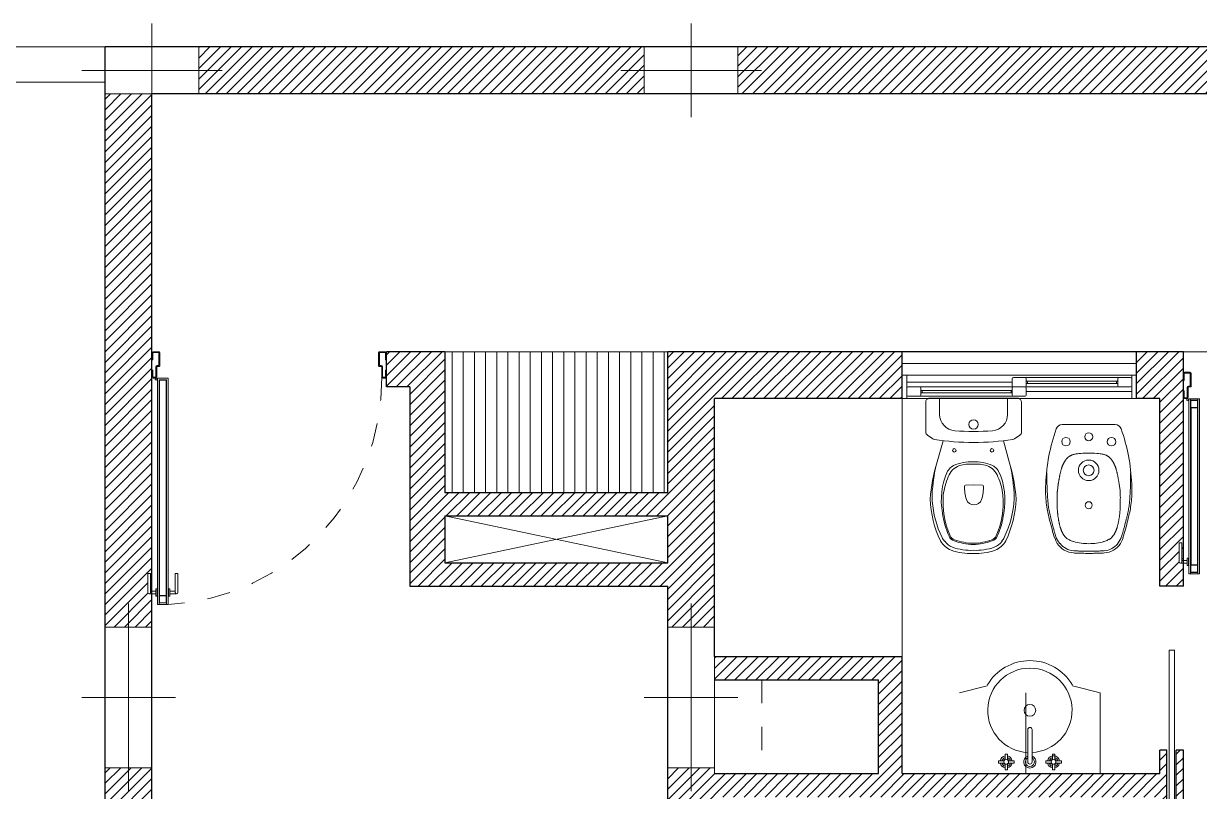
# Model space of a CAD drawing. Header units: millimetres. Extents: x 5985 to 6342, y 1020 to 1088.
# Drawn here: x 6193.84 to 6198.86, y 1074.36 to 1077.63 of the extents above; entities that cross this region are included whole.
import ezdxf

# ---------------------------------------------------------------- set-up
doc = ezdxf.new("R2010")
doc.units = ezdxf.units.MM
doc.linetypes.add('CENTER', pattern=[50.8, 31.75, -6.35, 6.35, -6.35])
doc.linetypes.add('JIS_02_0.7', pattern=[1.35, 0.75, -0.6])
for name, color, linetype, lineweight in [('02_CIVIL_EXIST', 18, 'Continuous', 30), ('07_CIVIL VISTAS MEDIA', 251, 'Continuous', 5), ('08_CIVIL VISTAS FINO', 143, 'Continuous', 9), ('09_CIVIL PROYECCIONES', 230, 'Continuous', 5), ('10_CIVIL EJES', 230, 'CENTER', 15), ('12_HATCH', 254, 'Continuous', 9), ('COLUMNAS_EJES', 252, 'Continuous', 9), ('MISC MUEBLES', 143, 'Continuous', 9), ('PILAR_HORMIGON', 2, 'Continuous', 20)]:
    doc.layers.add(name, color=color, linetype=linetype, lineweight=lineweight)
doc.layers.add('Paredes', color=250, linetype='Continuous')
pattern_1 = [(45, (-96.493777, -188.426323), (-0.0224506403, 0.0224506403), [])]
pattern_2 = [(45, (5258.260476, 1146.36072), (-0.0224506403, 0.0224506403), [])]

# ---------------------------------------------------------------- blocks, each defined once
blk = doc.blocks.new('PUERTA 1M')
at = {"layer": '09_CIVIL PROYECCIONES', "linetype": 'JIS_02_0.7', "ltscale": 0.1}
blk.add_arc((938.8607, -15.1119), 0.9623, 179.4154, 266.9577, dxfattribs=at)
at = {"layer": 'MISC MUEBLES'}
for p, q in [((937.8784, -14.9985), (937.8784, -15.0289)), ((937.8817, -14.9985), (937.8817, -15.0289)), ((937.8828, -14.994), (937.9071, -14.994)), ((937.8828, -14.9974), (937.9069, -14.9974)), ((937.9081, -15.0532), (937.9081, -14.9983)), ((937.9116, -15.054), (937.9116, -14.9978)), ((938.8451, -15.054), (938.8451, -14.9978)), ((938.8487, -15.0532), (938.8487, -14.9983)), ((938.8739, -14.994), (938.8496, -14.994)), ((938.8739, -14.9974), (938.8498, -14.9974)), ((938.875, -14.9985), (938.875, -15.0289)), ((938.8784, -14.9985), (938.8784, -15.0289)), ((937.8784, -15.0289), (937.8817, -15.0289)), ((938.8784, -15.0289), (938.875, -15.0289)), ((937.8784, -15.0729), (937.8784, -15.102)), ((937.8784, -15.0729), (937.8817, -15.0729)), ((937.8817, -15.0729), (937.8817, -15.102)), ((937.8951, -15.102), (937.8951, -15.0588)), ((937.8984, -15.102), (937.8984, -15.0588)), ((937.9007, -15.0532), (937.9081, -15.0532)), ((937.9007, -15.0566), (937.9094, -15.0566)), ((938.856, -15.0566), (938.8474, -15.0566)), ((938.856, -15.0532), (938.8487, -15.0532)), ((938.8583, -15.102), (938.8583, -15.0588)), ((938.8616, -15.102), (938.8616, -15.0588)), ((938.8784, -15.0729), (938.875, -15.0729)), ((938.875, -15.0729), (938.875, -15.102)), ((938.8784, -15.0729), (938.8784, -15.102)), ((937.8828, -15.1032), (937.894, -15.1032)), ((937.8828, -15.1065), (937.894, -15.1065)), ((938.8546, -15.1071), (938.8096, -15.1071)), ((938.8096, -15.1071), (938.8096, -16.0728)), ((938.8478, -15.1138), (938.8163, -15.1138)), ((938.8163, -15.1138), (938.8163, -16.0728)), ((938.8467, -15.1149), (938.8175, -15.1149)), ((938.8175, -15.1149), (938.8175, -15.1442)), ((938.8185, -16.0335), (938.8185, -15.1149)), ((938.8457, -15.1149), (938.8457, -16.0335)), ((938.8467, -15.1442), (938.8467, -15.1149)), ((938.8478, -15.1138), (938.8478, -16.0728)), ((938.8546, -15.1071), (938.8546, -16.0728)), ((938.8739, -15.1032), (938.8627, -15.1032)), ((938.8739, -15.1065), (938.8627, -15.1065)), ((938.7789, -15.9405), (938.7682, -15.9405)), ((938.7682, -15.9405), (938.7682, -16.021)), ((938.7789, -16.021), (938.7789, -15.9405)), ((938.8853, -16.021), (938.8853, -15.9405)), ((938.8853, -15.9405), (938.896, -15.9405)), ((938.896, -15.9405), (938.896, -16.021)), ((938.7735, -16.0264), (938.8025, -16.0264)), ((938.7789, -16.0157), (938.8025, -16.0157)), ((938.8078, -16.0049), (938.8025, -16.0049)), ((938.8025, -16.0049), (938.8025, -16.0371)), ((938.8025, -16.0371), (938.8078, -16.0371)), ((938.8078, -16.0371), (938.8078, -16.0049)), ((938.8175, -16.0649), (938.8175, -16.0356)), ((938.8175, -16.0356), (938.8467, -16.0356)), ((938.8457, -16.0335), (938.8185, -16.0335)), ((938.8467, -16.0356), (938.8467, -16.0649)), ((938.8563, -16.0371), (938.8563, -16.0049)), ((938.8563, -16.0049), (938.8617, -16.0049)), ((938.8617, -16.0371), (938.8563, -16.0371)), ((938.8617, -16.0049), (938.8617, -16.0371)), ((938.8853, -16.0157), (938.8617, -16.0157)), ((938.8906, -16.0264), (938.8617, -16.0264)), ((938.8546, -16.0728), (938.8096, -16.0728)), ((938.8478, -16.066), (938.8163, -16.066)), ((938.8467, -16.0649), (938.8175, -16.0649))]:
    blk.add_line(p, q, dxfattribs=at)
blk.add_circle((938.8607, -15.1119), 0.0036, dxfattribs=at)
for centre, radius, start, end in [((937.8828, -14.9985), 0.00448, 90, 180), ((937.8828, -14.9985), 0.00112, 90, 180), ((937.9069, -14.9985), 0.00112, 8.602, 90), ((937.9071, -14.9985), 0.00448, 8.602, 90), ((938.8496, -14.9985), 0.00448, 90, 171.398), ((938.8498, -14.9985), 0.00112, 90, 171.398), ((938.8739, -14.9985), 0.00448, 0, 90), ((938.8739, -14.9985), 0.00112, 0, 90), ((937.9007, -15.0588), 0.0056, 90, 180), ((937.9007, -15.0588), 0.00224, 90, 180), ((937.9094, -15.0544), 0.00224, 270, 8.602), ((938.8474, -15.0544), 0.00224, 171.398, 270), ((938.856, -15.0588), 0.0056, 0, 90), ((938.856, -15.0588), 0.00224, 0, 90), ((937.8828, -15.102), 0.00448, 180, 270), ((937.8828, -15.102), 0.00112, 180, 270), ((937.894, -15.102), 0.00448, 270, 0), ((937.894, -15.102), 0.00112, 270, 0), ((938.8627, -15.102), 0.00448, 180, 270), ((938.8627, -15.102), 0.00112, 180, 270), ((938.8739, -15.102), 0.00112, 270, 0), ((938.8739, -15.102), 0.00448, 270, 0), ((938.7735, -16.021), 0.00537, 180, 0), ((938.8906, -16.021), 0.00537, 180, 0)]:
    blk.add_arc(centre, radius, start, end, dxfattribs=at)
blk = doc.blocks.new('Ejes de la columna')
at = {"layer": 'COLUMNAS_EJES'}
for p, q in [((0, -0.5), (0, 0.5)), ((-0.5, 0), (0.5, 0))]:
    blk.add_line(p, q, dxfattribs=at)
blk = doc.blocks.new('1.4')
at = {"layer": '07_CIVIL VISTAS MEDIA', "linetype": 'Continuous'}
for p, q in [((931.5096, -69.8063), (930.5096, -69.8063)), ((930.5896, -69.8813), (930.9796, -69.8813)), ((930.5946, -69.8913), (930.5946, -69.8813)), ((930.9746, -69.8913), (930.9746, -69.8813)), ((930.5896, -69.8913), (930.9796, -69.8913)), ((930.9796, -69.8913), (930.5896, -69.8913)), ((931.0396, -69.9213), (931.4296, -69.9213)), ((931.0396, -69.9313), (931.4296, -69.9313)), ((931.4296, -69.9313), (931.0396, -69.9313)), ((931.0446, -69.9313), (931.0446, -69.9213)), ((931.4246, -69.9313), (931.4246, -69.9213))]:
    blk.add_line(p, q, dxfattribs=at)
at = {"layer": '09_CIVIL PROYECCIONES', "linetype": 'Continuous'}
for p, q in [((930.5296, -69.8563), (930.5096, -69.8563)), ((930.5096, -69.8563), (930.5096, -69.9563)), ((930.5096, -69.9063), (930.5096, -69.8563)), ((931.4896, -69.8563), (930.5296, -69.8563)), ((930.5296, -69.9563), (930.5296, -69.8563)), ((930.5846, -69.8663), (930.5346, -69.8663)), ((930.9846, -69.8663), (930.5846, -69.8663)), ((930.5896, -69.8713), (930.5896, -69.9013)), ((930.5896, -69.8913), (930.5896, -69.8813)), ((930.9796, -69.8713), (930.9796, -69.9013)), ((930.9796, -69.8913), (930.9796, -69.8813)), ((931.0346, -69.8663), (930.9846, -69.8663)), ((931.0396, -69.8713), (931.0396, -69.9013)), ((931.4896, -69.8563), (931.5096, -69.8563)), ((931.4896, -69.8563), (931.4896, -69.9563)), ((931.5096, -69.8563), (931.5096, -69.9563)), ((931.5096, -69.8563), (931.5096, -69.9563)), ((930.5096, -69.9063), (930.5096, -69.9563)), ((930.9796, -69.9263), (930.5296, -69.9263)), ((930.5346, -69.9063), (930.5846, -69.9063)), ((930.5846, -69.9063), (930.9846, -69.9063)), ((930.5896, -69.8863), (930.5896, -69.8913)), ((930.9796, -69.8913), (930.9796, -69.8863)), ((930.9796, -69.9113), (930.9796, -69.9413)), ((930.9846, -69.9063), (931.0346, -69.9063)), ((930.9846, -69.9063), (931.0346, -69.9063)), ((931.0346, -69.9063), (931.4346, -69.9063)), ((931.0396, -69.8863), (931.4896, -69.8863)), ((931.0396, -69.9113), (931.0396, -69.9413)), ((931.0396, -69.9313), (931.0396, -69.9213)), ((931.0396, -69.9263), (931.0396, -69.9313)), ((931.4296, -69.9113), (931.4296, -69.9413)), ((931.4296, -69.9313), (931.4296, -69.9213)), ((931.4296, -69.9313), (931.4296, -69.9263)), ((931.4346, -69.9063), (931.4846, -69.9063)), ((930.5096, -69.9563), (931.5096, -69.9563)), ((930.5096, -69.9563), (931.5096, -69.9563)), ((930.5296, -69.9563), (930.5096, -69.9563)), ((930.5296, -69.9563), (931.4896, -69.9563)), ((931.0346, -69.9463), (930.9846, -69.9463)), ((931.4346, -69.9463), (931.0346, -69.9463)), ((931.4846, -69.9463), (931.4346, -69.9463)), ((931.4896, -69.9563), (931.5096, -69.9563))]:
    blk.add_line(p, q, dxfattribs=at)
for centre, start, end in [((930.5346, -69.8713), 90, 180), ((930.5846, -69.8713), 0, 90), ((930.9846, -69.8713), 90, 180), ((931.0346, -69.8713), 0, 90), ((930.5346, -69.9013), 180, 270), ((930.5846, -69.9013), 270, 0), ((930.9846, -69.9013), 180, 270), ((930.9846, -69.9113), 90, 180), ((931.0346, -69.9013), 270, 0), ((931.0346, -69.9113), 0, 90), ((931.4346, -69.9113), 90, 180), ((931.4846, -69.9113), 0, 90), ((930.9846, -69.9413), 180, 270), ((931.0346, -69.9413), 270, 0), ((931.4346, -69.9413), 180, 270), ((931.4846, -69.9413), 270, 0)]:
    blk.add_arc(centre, 0.005, start, end, dxfattribs=at)

msp = doc.modelspace()

# ---------------------------------------------------------------- hatches: boundary and pattern name
at = {"layer": '07_CIVIL VISTAS MEDIA'}
h = msp.add_hatch(dxfattribs=at)
h.set_pattern_fill('ANSI31', color=18, scale=0.01)
h.set_pattern_definition(pattern_1)
h.paths.add_polyline_path([(6218.3917, 1077.3347), (6218.1917, 1077.3347), (6218.1917, 1075.288), (6218.2093, 1075.288), (6218.2093, 1075.2021), (6218.1917, 1075.2021), (6218.1917, 1075.0599), (6218.3917, 1075.0599)])
h.paths.add_polyline_path([(6217.9917, 1077.5347), (6216.0917, 1077.5349), (6216.0917, 1077.3349), (6217.9917, 1077.3347)])
h.paths.add_polyline_path([(6215.6917, 1077.5347), (6209.6917, 1077.5348), (6209.6917, 1077.3348), (6215.6917, 1077.3347)])
h.paths.add_polyline_path([(6209.2917, 1077.5348), (6203.2917, 1077.5348), (6203.2917, 1077.3348), (6209.2917, 1077.3348)])
h.paths.add_polyline_path([(6202.8917, 1077.5348), (6196.8917, 1077.5349), (6196.8917, 1077.3349), (6202.8917, 1077.3348)])
h.paths.add_polyline_path([(6196.4917, 1077.5348), (6194.5917, 1077.5348), (6194.5917, 1077.3348), (6196.4917, 1077.3348)])
h.paths.add_polyline_path([(6194.3917, 1077.3348), (6194.1917, 1077.3348), (6194.1917, 1075.0599), (6194.3917, 1075.0599), (6194.3917, 1075.2023), (6194.374, 1075.2023), (6194.374, 1075.2882), (6194.3917, 1075.2882)])
h.paths.add_polyline_path([(6194.3917, 1074.4599), (6194.1917, 1074.4599), (6194.1917, 1072.185), (6194.3917, 1072.185)])
h = msp.add_hatch(dxfattribs=at)
h.set_pattern_fill('ANSI31', color=18, scale=0.01)
h.set_pattern_definition(pattern_1)
h.paths.add_polyline_path([(6196.5917, 1076.2347), (6196.5917, 1075.6347), (6195.6417, 1075.6347), (6195.6417, 1076.2347), (6195.3917, 1076.2347), (6195.3917, 1076.0847), (6195.4917, 1076.0847), (6195.4917, 1075.2347), (6196.5917, 1075.2347), (6196.5917, 1075.0599), (6196.7917, 1075.0599), (6196.7917, 1076.0347), (6197.5917, 1076.0347), (6197.5917, 1076.2347)])
h.paths.add_polyline_path([(6196.5917, 1075.3347), (6195.6417, 1075.3347), (6195.6417, 1075.5347), (6196.5917, 1075.5347)], flags=16)
h = msp.add_hatch(dxfattribs=at)
h.set_pattern_fill('ANSI31', color=18, scale=0.01)
h.set_pattern_definition(pattern_2)
h.paths.add_polyline_path([(6207.0921, 1076.2347), (6205.9917, 1076.2347), (6205.9917, 1075.2347), (6206.0917, 1075.2347), (6206.0917, 1076.0347), (6207.0921, 1076.0347)])
h.paths.add_polyline_path([(6209.5917, 1074.4599), (6209.3917, 1074.4599), (6209.3917, 1072.185), (6209.5917, 1072.185)])
h.paths.add_polyline_path([(6213.4102, 1070.7347), (6212.9917, 1070.7347), (6212.9917, 1072.9774), (6212.9808, 1072.9774, -0.414214), (6212.976, 1072.9822), (6212.976, 1073.0538), (6212.9855, 1073.0538), (6212.9855, 1072.987), (6212.9917, 1072.987), (6212.9917, 1073.8347), (6212.8917, 1073.8347), (6212.8917, 1070.7347), (6211.8432, 1070.7347), (6211.8432, 1070.4347), (6213.4102, 1070.4347)])
h.paths.add_polyline_path([(6212.0032, 1070.5947), (6212.0032, 1070.6347), (6213.2502, 1070.6347), (6213.2502, 1070.5947)], flags=16)
h.paths.add_polyline_path([(6210.2432, 1070.7347), (6209.5917, 1070.7347), (6209.5917, 1071.085), (6209.3917, 1071.085), (6209.3917, 1070.7347), (6208.6762, 1070.7347), (6208.6762, 1070.4347), (6210.2432, 1070.4347)])
h.paths.add_polyline_path([(6210.0832, 1070.6347), (6210.0832, 1070.5947), (6208.8162, 1070.5947), (6208.8162, 1070.6347)], flags=16)
h.paths.add_polyline_path([(6205.1917, 1076.2347), (6204.9917, 1076.2347), (6204.9917, 1076.0347), (6205.0917, 1076.0347), (6205.0917, 1075.2347), (6205.1917, 1075.2347)])
h.paths.add_polyline_path([(6205.174, 1075.4187), (6205.1848, 1075.4187), (6205.1848, 1075.3381, -1), (6205.174, 1075.3381)], flags=16)
h.paths.add_polyline_path([(6203.9917, 1076.2347), (6201.6921, 1076.2347), (6201.6921, 1076.0347), (6202.9917, 1076.0347), (6202.9917, 1075.0599), (6203.1917, 1075.0599), (6203.1917, 1076.0347), (6203.9917, 1076.0347)])
h.paths.add_polyline_path([(6200.6921, 1076.2347), (6199.5917, 1076.2347), (6199.5917, 1075.2347), (6199.6917, 1075.2347), (6199.6917, 1076.0347), (6200.6921, 1076.0347)])
h.paths.add_polyline_path([(6198.7917, 1076.2347), (6198.5917, 1076.2347), (6198.5917, 1076.0347), (6198.6917, 1076.0347), (6198.6917, 1075.2347), (6198.7917, 1075.2347), (6198.7917, 1075.3328), (6198.7794, 1075.3328, -0.414214), (6198.774, 1075.3381), (6198.774, 1075.4187), (6198.7848, 1075.4187), (6198.7848, 1075.3435), (6198.7917, 1075.3435)])
h.paths.add_polyline_path([(6200.7422, 1070.7347), (6199.6917, 1070.7347), (6199.6917, 1073.8347), (6199.5917, 1073.8347), (6199.5917, 1072.987), (6199.5978, 1072.987), (6199.5978, 1073.0538), (6199.6074, 1073.0538), (6199.6074, 1072.9822, -0.414214), (6199.6026, 1072.9774), (6199.5917, 1072.9774), (6199.5917, 1070.7347), (6199.1752, 1070.7347), (6199.1752, 1070.4347), (6200.7422, 1070.4347)])
h.paths.add_polyline_path([(6200.5822, 1070.6347), (6200.5822, 1070.5947), (6199.3352, 1070.5947), (6199.3352, 1070.6347)], flags=16)
h = msp.add_hatch(dxfattribs=at)
h.set_pattern_fill('ANSI31', color=18, scale=0.01)
h.set_pattern_definition(pattern_2)
h.paths.add_polyline_path([(6196.5917, 1071.2847), (6195.4917, 1071.2847), (6195.4917, 1071.2347), (6195.4917, 1071.1847), (6195.4917, 1071.0847), (6196.4917, 1071.0847), (6196.4917, 1070.4347), (6196.7917, 1070.4347), (6197.5752, 1070.4347), (6197.5752, 1070.7347), (6196.7917, 1070.7347), (6196.7917, 1071.0861), (6196.6917, 1071.0861), (6196.6917, 1070.6347), (6197.4152, 1070.6347), (6197.4152, 1070.5947), (6196.6517, 1070.5947), (6196.6517, 1071.0861), (6196.5917, 1071.0861)])
h.paths.add_polyline_path([(6203.9092, 1070.7347), (6203.1917, 1070.7347), (6203.1917, 1071.085), (6202.9917, 1071.085), (6202.9917, 1070.7347), (6202.3422, 1070.7347), (6202.3422, 1070.4347), (6203.9092, 1070.4347)])
h.paths.add_polyline_path([(6202.5022, 1070.5947), (6202.5022, 1070.6347), (6203.7492, 1070.6347), (6203.7492, 1070.5947)], flags=16)
h.paths.add_polyline_path([(6203.1917, 1074.4599), (6202.9917, 1074.4599), (6202.9917, 1072.185), (6203.1917, 1072.185)])
h.paths.add_polyline_path([(6196.9937, 1074.4347), (6196.9937, 1074.8347), (6197.4917, 1074.8347), (6197.4917, 1074.4347), (6196.9952, 1074.4347)], flags=17)
h.paths.add_polyline_path([(6196.7917, 1074.4347), (6196.7917, 1074.4599), (6196.5917, 1074.4599), (6196.5917, 1072.185), (6196.7917, 1072.185), (6196.7917, 1074.3347), (6198.6917, 1074.3347), (6198.6917, 1073.7347), (6198.7917, 1073.7347), (6198.7917, 1073.7646), (6198.7917, 1074.5347), (6198.7617, 1074.5347), (6198.7617, 1073.9347), (6198.7217, 1073.9347), (6198.7217, 1074.5347), (6198.6917, 1074.5347), (6198.6917, 1074.4347), (6197.5917, 1074.4347), (6197.5917, 1074.9347), (6196.7917, 1074.9347), (6196.7917, 1074.8347), (6196.9937, 1074.8347), (6196.9937, 1074.4347)])
at = {"layer": '12_HATCH'}
h = msp.add_hatch(dxfattribs=at)
h.set_pattern_fill('ANSI31', color=256, scale=0.015, angle=45)
h.set_pattern_definition([(90, (5257.983335, 1091.00462), (-0.047625, 0), [])])
h.paths.add_polyline_path([(6196.5917, 1076.2347), (6196.5917, 1075.6333), (6195.6417, 1075.6333), (6195.6417, 1076.2347)])

# ---------------------------------------------------------------- linework, layer by layer
at = {"layer": '07_CIVIL VISTAS MEDIA'}
for p, q in [((6191.1917, 1077.5348), (6194.1917, 1077.5348)), ((6191.3947, 1077.3847), (6194.1917, 1077.3847)), ((6198.5917, 1076.2347), (6197.5917, 1076.2347))]:
    msp.add_line(p, q, dxfattribs=at)
at = {"layer": '08_CIVIL VISTAS FINO'}
for p, q in [((6199.5917, 1076.2347), (6198.7917, 1076.2347)), ((6196.5917, 1075.3347), (6195.6417, 1075.5347)), ((6195.6417, 1075.3347), (6196.5917, 1075.5347))]:
    msp.add_line(p, q, dxfattribs=at)
at = {"layer": '09_CIVIL PROYECCIONES', "linetype": 'JIS_02_0.7', "ltscale": 0.1}
for p, q in [((6196.7917, 1074.4347), (6196.7917, 1074.8347)), ((6196.7937, 1074.8347), (6196.9937, 1074.8347)), ((6196.9937, 1074.8347), (6196.9937, 1074.4347)), ((6196.7952, 1074.4347), (6196.9952, 1074.4347))]:
    msp.add_line(p, q, dxfattribs=at)
at = {"layer": '10_CIVIL EJES', "ltscale": 0.015}
msp.add_line((6206.9062, 1077.5347), (6189.8068, 1077.5347), dxfattribs=at)
at = {"layer": 'MISC MUEBLES'}
for p, q in [((6196.5917, 1076.2347), (6195.6417, 1076.2347)), ((6198.7917, 1076.1427), (6198.7917, 1076.1123)), ((6198.795, 1076.1427), (6198.795, 1076.1123)), ((6198.7962, 1076.1472), (6198.8205, 1076.1472)), ((6198.7962, 1076.1439), (6198.8203, 1076.1439)), ((6198.8214, 1076.088), (6198.8214, 1076.1429)), ((6198.8249, 1076.0872), (6198.8249, 1076.1434)), ((6198.7917, 1076.1123), (6198.795, 1076.1123)), ((6198.7917, 1076.0683), (6198.7917, 1076.0392)), ((6198.7917, 1076.0683), (6198.795, 1076.0683)), ((6198.795, 1076.0683), (6198.795, 1076.0392)), ((6198.8084, 1076.0392), (6198.8084, 1076.0824)), ((6198.8118, 1076.0392), (6198.8118, 1076.0824)), ((6198.814, 1076.088), (6198.8214, 1076.088)), ((6198.814, 1076.0846), (6198.8227, 1076.0846)), ((6197.5917, 1074.9347), (6197.5917, 1076.0347)), ((6197.6924, 1076.0197), (6197.6924, 1075.8926)), ((6197.7094, 1076.0347), (6198.0844, 1076.0347)), ((6197.7519, 1076.0347), (6197.7519, 1075.9675)), ((6198.0419, 1076.0347), (6198.0419, 1075.9675)), ((6198.1014, 1076.0197), (6198.1014, 1075.8926)), ((6198.7962, 1076.0381), (6198.8073, 1076.0381)), ((6198.7962, 1076.0347), (6198.8073, 1076.0347)), ((6198.8155, 1076.0342), (6198.8605, 1076.0342)), ((6198.8155, 1076.0342), (6198.8155, 1075.2864)), ((6198.8222, 1076.0342), (6198.8222, 1075.2864)), ((6198.8222, 1076.0274), (6198.8537, 1076.0274)), ((6198.8233, 1076.0263), (6198.8526, 1076.0263)), ((6198.8233, 1075.9971), (6198.8233, 1076.0263)), ((6198.8526, 1076.0263), (6198.8526, 1075.9971)), ((6198.8537, 1076.0342), (6198.8537, 1075.2864)), ((6198.8605, 1076.0342), (6198.8605, 1075.2864)), ((6198.8526, 1075.9971), (6198.8233, 1075.9971)), ((6198.8516, 1075.9949), (6198.8243, 1075.9949)), ((6198.8243, 1075.9949), (6198.8243, 1075.3257)), ((6198.8516, 1075.3257), (6198.8516, 1075.9949)), ((6198.2748, 1075.9241), (6198.5012, 1075.9241)), ((6197.7224, 1075.863), (6197.6997, 1075.8786)), ((6198.0713, 1075.863), (6198.094, 1075.8786)), ((6197.7669, 1075.8552), (6197.7409, 1075.7643)), ((6198.0238, 1075.8549), (6198.0488, 1075.7643)), ((6197.8985, 1075.6667), (6197.8627, 1075.6655)), ((6197.8985, 1075.6667), (6197.9343, 1075.6655)), ((6198.5715, 1075.6707), (6198.5714, 1075.6739)), ((6198.5716, 1075.6675), (6198.5715, 1075.6707)), ((6198.5717, 1075.6644), (6198.5716, 1075.6675)), ((6198.5718, 1075.6613), (6198.5717, 1075.6644)), ((6198.5719, 1075.6583), (6198.5718, 1075.6613)), ((6198.572, 1075.6555), (6198.5719, 1075.6583)), ((6198.5721, 1075.6527), (6198.572, 1075.6555)), ((6198.7848, 1075.4187), (6198.774, 1075.4187)), ((6198.774, 1075.4187), (6198.774, 1075.3381)), ((6198.7848, 1075.3381), (6198.7848, 1075.4187)), ((6198.7794, 1075.3328), (6198.8083, 1075.3328)), ((6198.7848, 1075.3435), (6198.8083, 1075.3435)), ((6198.8137, 1075.3542), (6198.8083, 1075.3542)), ((6198.8083, 1075.3542), (6198.8083, 1075.322)), ((6198.8083, 1075.322), (6198.8137, 1075.322)), ((6198.8137, 1075.322), (6198.8137, 1075.3542)), ((6198.8526, 1075.3236), (6198.8233, 1075.3236)), ((6198.8233, 1075.3236), (6198.8233, 1075.2943)), ((6198.8243, 1075.3257), (6198.8516, 1075.3257)), ((6198.8526, 1075.2943), (6198.8526, 1075.3236)), ((6198.8155, 1075.2864), (6198.8605, 1075.2864)), ((6198.8222, 1075.2932), (6198.8537, 1075.2932)), ((6198.8233, 1075.2943), (6198.8526, 1075.2943)), ((6197.9551, 1074.8097), (6197.836, 1074.7797)), ((6198.1197, 1074.4347), (6198.1197, 1074.7797)), ((6198.3189, 1074.8097), (6198.437, 1074.7797)), ((6198.437, 1074.4347), (6198.437, 1074.7797)), ((6198.128, 1074.4847), (6198.128, 1074.6227)), ((6198.146, 1074.4847), (6198.146, 1074.6227)), ((6198.437, 1074.4347), (6197.836, 1074.4347))]:
    msp.add_line(p, q, dxfattribs=at)
for points in [[(6198.388, 1075.8024), (6198.3746, 1075.8024), (6198.3633, 1075.8018), (6198.3539, 1075.801), (6198.3461, 1075.8003), (6198.3398, 1075.7995), (6198.3347, 1075.7987), (6198.3305, 1075.7979), (6198.327, 1075.7971), (6198.324, 1075.7964), (6198.3213, 1075.7957), (6198.3191, 1075.795), (6198.3171, 1075.7943), (6198.3153, 1075.7936), (6198.3138, 1075.7929), (6198.3124, 1075.7923), (6198.3111, 1075.7916), (6198.3099, 1075.791), (6198.3087, 1075.7903), (6198.3076, 1075.7897), (6198.3065, 1075.789), (6198.3055, 1075.7884), (6198.3045, 1075.7877), (6198.3036, 1075.7871), (6198.3027, 1075.7864), (6198.3018, 1075.7858), (6198.301, 1075.7851), (6198.3002, 1075.7845), (6198.2995, 1075.7838), (6198.2988, 1075.7832), (6198.2981, 1075.7825), (6198.2974, 1075.7819), (6198.2968, 1075.7812), (6198.2961, 1075.7806), (6198.2955, 1075.7799), (6198.2949, 1075.7793), (6198.2942, 1075.7785), (6198.2935, 1075.7778), (6198.2928, 1075.777), (6198.2921, 1075.7761), (6198.2914, 1075.7752), (6198.2906, 1075.7742), (6198.2898, 1075.7731), (6198.289, 1075.7719), (6198.2881, 1075.7707), (6198.2873, 1075.7695), (6198.2865, 1075.7682), (6198.2856, 1075.7669), (6198.2848, 1075.7656), (6198.2841, 1075.7643), (6198.2833, 1075.763), (6198.2826, 1075.7617), (6198.2819, 1075.7604), (6198.2812, 1075.7591), (6198.2806, 1075.7578), (6198.2799, 1075.7565), (6198.2793, 1075.7552), (6198.2787, 1075.7539), (6198.2781, 1075.7526), (6198.2775, 1075.7513), (6198.2769, 1075.75), (6198.2764, 1075.7487), (6198.2758, 1075.7474), (6198.2753, 1075.7461), (6198.2748, 1075.7448), (6198.2743, 1075.7435), (6198.2738, 1075.7422), (6198.2733, 1075.7409), (6198.2728, 1075.7394), (6198.2723, 1075.7379), (6198.2718, 1075.7363), (6198.2712, 1075.7346), (6198.2707, 1075.7327), (6198.2701, 1075.7307), (6198.2696, 1075.7285), (6198.269, 1075.7262), (6198.2683, 1075.7238), (6198.2677, 1075.7213), (6198.2671, 1075.7188), (6198.2665, 1075.7162), (6198.2659, 1075.7136), (6198.2653, 1075.711), (6198.2648, 1075.7084), (6198.2642, 1075.7058), (6198.2637, 1075.7032), (6198.2632, 1075.7006), (6198.2627, 1075.698), (6198.2622, 1075.6954), (6198.2617, 1075.6928), (6198.2612, 1075.6902), (6198.2607, 1075.6876), (6198.2602, 1075.685), (6198.2598, 1075.6824), (6198.2594, 1075.6798), (6198.259, 1075.6772), (6198.2586, 1075.6746), (6198.2582, 1075.672), (6198.2578, 1075.6694), (6198.2575, 1075.6668), (6198.2572, 1075.6643), (6198.2571, 1075.6631)], [(6198.3878, 1075.8024), (6198.4013, 1075.8024), (6198.4126, 1075.8017), (6198.422, 1075.801), (6198.4298, 1075.8003), (6198.4361, 1075.7995), (6198.4412, 1075.7987), (6198.4454, 1075.7979), (6198.4489, 1075.7971), (6198.4519, 1075.7964), (6198.4545, 1075.7956), (6198.4568, 1075.7949), (6198.4588, 1075.7942), (6198.4606, 1075.7936), (6198.4621, 1075.7929), (6198.4635, 1075.7923), (6198.4648, 1075.7916), (6198.466, 1075.791), (6198.4672, 1075.7903), (6198.4683, 1075.7897), (6198.4694, 1075.789), (6198.4704, 1075.7884), (6198.4714, 1075.7877), (6198.4723, 1075.7871), (6198.4732, 1075.7864), (6198.4741, 1075.7858), (6198.4749, 1075.7851), (6198.4756, 1075.7845), (6198.4764, 1075.7838), (6198.4771, 1075.7832), (6198.4778, 1075.7825), (6198.4784, 1075.7819), (6198.4791, 1075.7812), (6198.4797, 1075.7806), (6198.4804, 1075.7799), (6198.481, 1075.7792), (6198.4817, 1075.7785), (6198.4823, 1075.7777), (6198.483, 1075.7769), (6198.4837, 1075.7761), (6198.4845, 1075.7751), (6198.4853, 1075.7741), (6198.4861, 1075.773), (6198.4869, 1075.7719), (6198.4877, 1075.7707), (6198.4886, 1075.7695), (6198.4894, 1075.7682), (6198.4902, 1075.7669), (6198.491, 1075.7656), (6198.4918, 1075.7643), (6198.4926, 1075.763), (6198.4933, 1075.7617), (6198.494, 1075.7604), (6198.4946, 1075.7591), (6198.4953, 1075.7578), (6198.4959, 1075.7565), (6198.4966, 1075.7552), (6198.4972, 1075.7539), (6198.4978, 1075.7526), (6198.4984, 1075.7513), (6198.4989, 1075.75), (6198.4995, 1075.7487), (6198.5, 1075.7474), (6198.5006, 1075.7461), (6198.5011, 1075.7448), (6198.5016, 1075.7435), (6198.5021, 1075.7422), (6198.5026, 1075.7408), (6198.5031, 1075.7394), (6198.5036, 1075.7379), (6198.5041, 1075.7363), (6198.5046, 1075.7345), (6198.5052, 1075.7327), (6198.5057, 1075.7306), (6198.5063, 1075.7285), (6198.5069, 1075.7262), (6198.5075, 1075.7238), (6198.5081, 1075.7213), (6198.5087, 1075.7188), (6198.5093, 1075.7162), (6198.5099, 1075.7136), (6198.5105, 1075.711), (6198.5111, 1075.7084), (6198.5116, 1075.7058), (6198.5121, 1075.7032), (6198.5127, 1075.7006), (6198.5132, 1075.698), (6198.5137, 1075.6954), (6198.5142, 1075.6928), (6198.5147, 1075.6902), (6198.5151, 1075.6876), (6198.5156, 1075.685), (6198.516, 1075.6824), (6198.5165, 1075.6798), (6198.5169, 1075.6772), (6198.5173, 1075.6746), (6198.5176, 1075.672), (6198.518, 1075.6694), (6198.5183, 1075.6668), (6198.5186, 1075.6642), (6198.5187, 1075.6631)], [(6198.2579, 1075.6692), (6198.2544, 1075.643), (6198.2543, 1075.6416), (6198.2541, 1075.6403), (6198.254, 1075.6388), (6198.2539, 1075.6372), (6198.2538, 1075.6354), (6198.2536, 1075.6335), (6198.2535, 1075.6314), (6198.2534, 1075.6291), (6198.2533, 1075.6268), (6198.2532, 1075.6243), (6198.2531, 1075.6218), (6198.253, 1075.6192), (6198.253, 1075.6166), (6198.2529, 1075.614), (6198.2529, 1075.6114), (6198.253, 1075.6088), (6198.253, 1075.6062), (6198.253, 1075.6036), (6198.2531, 1075.601), (6198.2531, 1075.5984), (6198.2532, 1075.5958), (6198.2532, 1075.5932), (6198.2533, 1075.5906), (6198.2533, 1075.588), (6198.2534, 1075.5854), (6198.2534, 1075.5828), (6198.2535, 1075.5802), (6198.2535, 1075.5776), (6198.2536, 1075.575), (6198.2537, 1075.5724), (6198.2537, 1075.5698), (6198.2538, 1075.5672), (6198.2539, 1075.5646), (6198.254, 1075.562), (6198.2542, 1075.5594), (6198.2543, 1075.5568), (6198.2545, 1075.5542), (6198.2547, 1075.5516), (6198.255, 1075.549), (6198.2552, 1075.5464), (6198.2555, 1075.5438), (6198.2558, 1075.5412), (6198.2561, 1075.5386), (6198.2564, 1075.536), (6198.2568, 1075.5334), (6198.2571, 1075.5308), (6198.2575, 1075.5282), (6198.2579, 1075.5256), (6198.2583, 1075.523), (6198.2588, 1075.5204), (6198.2592, 1075.5178), (6198.2597, 1075.5152), (6198.2602, 1075.5126), (6198.2607, 1075.51), (6198.2612, 1075.5074), (6198.2617, 1075.5048), (6198.2623, 1075.5024), (6198.2628, 1075.5), (6198.2633, 1075.4977), (6198.2639, 1075.4955), (6198.2644, 1075.4935), (6198.2648, 1075.4916), (6198.2653, 1075.4899), (6198.2657, 1075.4883), (6198.2662, 1075.4868), (6198.2666, 1075.4853), (6198.267, 1075.484), (6198.2674, 1075.4826), (6198.2679, 1075.4813), (6198.2683, 1075.48), (6198.2687, 1075.4787), (6198.2692, 1075.4774), (6198.2697, 1075.4761), (6198.2702, 1075.4748), (6198.2707, 1075.4735), (6198.2712, 1075.4722), (6198.2718, 1075.4709), (6198.2723, 1075.4696), (6198.2729, 1075.4683), (6198.2735, 1075.467), (6198.2741, 1075.4657), (6198.2748, 1075.4644), (6198.2754, 1075.4631), (6198.2761, 1075.4618), (6198.2768, 1075.4605), (6198.2775, 1075.4592), (6198.2782, 1075.4579), (6198.279, 1075.4566), (6198.2798, 1075.4553), (6198.2806, 1075.454), (6198.2814, 1075.4527), (6198.2823, 1075.4514), (6198.2832, 1075.4501), (6198.2842, 1075.4488), (6198.2852, 1075.4475), (6198.2863, 1075.4462), (6198.2874, 1075.4449), (6198.2886, 1075.4436), (6198.2899, 1075.4423), (6198.2912, 1075.441), (6198.2927, 1075.4397), (6198.2942, 1075.4384), (6198.2959, 1075.4371), (6198.2979, 1075.4358), (6198.3001, 1075.4344), (6198.3026, 1075.433), (6198.3056, 1075.4315), (6198.309, 1075.43), (6198.3129, 1075.4284), (6198.3175, 1075.4268), (6198.3229, 1075.4251), (6198.3243, 1075.4247)], [(6198.5179, 1075.6691), (6198.5214, 1075.6429), (6198.5215, 1075.6416), (6198.5217, 1075.6402), (6198.5218, 1075.6387), (6198.5219, 1075.6371), (6198.5221, 1075.6354), (6198.5222, 1075.6334), (6198.5223, 1075.6313), (6198.5224, 1075.6291), (6198.5225, 1075.6267), (6198.5226, 1075.6242), (6198.5227, 1075.6217), (6198.5228, 1075.6191), (6198.5228, 1075.6165), (6198.5229, 1075.6139), (6198.5229, 1075.6113), (6198.5228, 1075.6087), (6198.5228, 1075.6061), (6198.5228, 1075.6035), (6198.5227, 1075.6009), (6198.5227, 1075.5983), (6198.5226, 1075.5957), (6198.5226, 1075.5931), (6198.5225, 1075.5905), (6198.5225, 1075.5879), (6198.5224, 1075.5853), (6198.5224, 1075.5827), (6198.5223, 1075.5801), (6198.5223, 1075.5775), (6198.5222, 1075.5749), (6198.5221, 1075.5723), (6198.5221, 1075.5697), (6198.522, 1075.5671), (6198.5219, 1075.5645), (6198.5217, 1075.5619), (6198.5216, 1075.5593), (6198.5214, 1075.5567), (6198.5213, 1075.5541), (6198.5211, 1075.5515), (6198.5208, 1075.5489), (6198.5206, 1075.5463), (6198.5203, 1075.5437), (6198.52, 1075.5411), (6198.5197, 1075.5385), (6198.5193, 1075.5359), (6198.519, 1075.5333), (6198.5186, 1075.5307), (6198.5182, 1075.5281), (6198.5178, 1075.5255), (6198.5174, 1075.5229), (6198.517, 1075.5203), (6198.5166, 1075.5177), (6198.5161, 1075.5151), (6198.5156, 1075.5125), (6198.5151, 1075.5099), (6198.5146, 1075.5073), (6198.514, 1075.5048), (6198.5135, 1075.5023), (6198.5129, 1075.4999), (6198.5124, 1075.4976), (6198.5119, 1075.4955), (6198.5114, 1075.4934), (6198.5109, 1075.4916), (6198.5105, 1075.4898), (6198.51, 1075.4882), (6198.5096, 1075.4867), (6198.5092, 1075.4853), (6198.5087, 1075.4839), (6198.5083, 1075.4826), (6198.5079, 1075.4813), (6198.5075, 1075.48), (6198.507, 1075.4787), (6198.5065, 1075.4774), (6198.5061, 1075.4761), (6198.5056, 1075.4748), (6198.505, 1075.4735), (6198.5045, 1075.4722), (6198.504, 1075.4709), (6198.5034, 1075.4696), (6198.5028, 1075.4683), (6198.5022, 1075.467), (6198.5016, 1075.4657), (6198.501, 1075.4644), (6198.5003, 1075.4631), (6198.4997, 1075.4618), (6198.499, 1075.4605), (6198.4983, 1075.4592), (6198.4975, 1075.4579), (6198.4968, 1075.4566), (6198.496, 1075.4553), (6198.4952, 1075.454), (6198.4943, 1075.4527), (6198.4934, 1075.4514), (6198.4925, 1075.4501), (6198.4915, 1075.4488), (6198.4905, 1075.4475), (6198.4895, 1075.4462), (6198.4883, 1075.4449), (6198.4871, 1075.4436), (6198.4859, 1075.4423), (6198.4845, 1075.441), (6198.483, 1075.4397), (6198.4815, 1075.4384), (6198.4798, 1075.4371), (6198.4778, 1075.4357), (6198.4756, 1075.4344), (6198.4731, 1075.433), (6198.4701, 1075.4315), (6198.4667, 1075.43), (6198.4628, 1075.4284), (6198.4583, 1075.4267), (6198.4529, 1075.425), (6198.4514, 1075.4247)], [(6198.2477, 1075.4467), (6198.2469, 1075.4492), (6198.2459, 1075.4524), (6198.2449, 1075.4556), (6198.2439, 1075.4587), (6198.2429, 1075.462), (6198.242, 1075.4652), (6198.2411, 1075.4684), (6198.2402, 1075.4716), (6198.2393, 1075.4748), (6198.2384, 1075.4781), (6198.2376, 1075.4813), (6198.2367, 1075.4845), (6198.2358, 1075.4878), (6198.235, 1075.491), (6198.2341, 1075.4943), (6198.2333, 1075.4975), (6198.2325, 1075.5007), (6198.2316, 1075.504), (6198.2308, 1075.5072), (6198.2299, 1075.5105), (6198.2291, 1075.5137), (6198.2283, 1075.517), (6198.2274, 1075.5202), (6198.2266, 1075.5234), (6198.2258, 1075.5267), (6198.2251, 1075.5299), (6198.2243, 1075.5331), (6198.2236, 1075.5363), (6198.2228, 1075.5395), (6198.2221, 1075.5427), (6198.2214, 1075.546), (6198.2207, 1075.5492), (6198.2201, 1075.5524), (6198.2194, 1075.5556), (6198.2188, 1075.5588), (6198.2182, 1075.562), (6198.2176, 1075.5652), (6198.217, 1075.5685), (6198.2165, 1075.5716), (6198.2159, 1075.5748), (6198.2154, 1075.578), (6198.2151, 1075.5803)], [(6198.528, 1075.4467), (6198.5288, 1075.4491), (6198.5299, 1075.4523), (6198.5309, 1075.4555), (6198.5318, 1075.4587), (6198.5328, 1075.4619), (6198.5337, 1075.4651), (6198.5346, 1075.4683), (6198.5355, 1075.4715), (6198.5364, 1075.4748), (6198.5373, 1075.478), (6198.5382, 1075.4812), (6198.539, 1075.4845), (6198.5399, 1075.4877), (6198.5408, 1075.4909), (6198.5416, 1075.4942), (6198.5425, 1075.4974), (6198.5433, 1075.5007), (6198.5441, 1075.5039), (6198.545, 1075.5072), (6198.5458, 1075.5104), (6198.5467, 1075.5137), (6198.5475, 1075.5169), (6198.5483, 1075.5201), (6198.5491, 1075.5234), (6198.5499, 1075.5266), (6198.5507, 1075.5298), (6198.5515, 1075.533), (6198.5522, 1075.5362), (6198.5529, 1075.5395), (6198.5537, 1075.5427), (6198.5544, 1075.5459), (6198.555, 1075.5491), (6198.5557, 1075.5523), (6198.5564, 1075.5555), (6198.557, 1075.5588), (6198.5576, 1075.562), (6198.5582, 1075.5652), (6198.5588, 1075.5684), (6198.5593, 1075.5716), (6198.5598, 1075.5748), (6198.5603, 1075.578), (6198.5607, 1075.5803)], [(6198.3888, 1075.3741), (6198.3808, 1075.3743), (6198.3737, 1075.3745), (6198.3674, 1075.3746), (6198.3619, 1075.3747), (6198.357, 1075.3749), (6198.3526, 1075.375), (6198.3485, 1075.375), (6198.3448, 1075.3751), (6198.3412, 1075.3752), (6198.3379, 1075.3753), (6198.3347, 1075.3754), (6198.3319, 1075.3755)], [(6198.3891, 1075.3835), (6198.345, 1075.3845), (6198.3415, 1075.3846), (6198.3381, 1075.3847), (6198.3349, 1075.3847), (6198.3322, 1075.3848)], [(6198.3886, 1075.3835), (6198.4327, 1075.3845), (6198.4362, 1075.3846), (6198.4396, 1075.3846), (6198.4428, 1075.3847), (6198.4455, 1075.3848)], [(6198.3886, 1075.3835), (6198.3887, 1075.3835)], [(6198.3888, 1075.3741), (6198.3969, 1075.3743), (6198.404, 1075.3745), (6198.4103, 1075.3746), (6198.4158, 1075.3747), (6198.4207, 1075.3748), (6198.4251, 1075.3749), (6198.4291, 1075.375), (6198.4329, 1075.3751), (6198.4364, 1075.3752), (6198.4398, 1075.3753), (6198.443, 1075.3754), (6198.4458, 1075.3754)], [(6198.3891, 1075.3835), (6198.389, 1075.3835)], [(6198.031, 1074.4934), (6198.031, 1074.5182), (6198.041, 1074.5182), (6198.041, 1074.4934)], [(6198.243, 1074.4934), (6198.243, 1074.5182), (6198.233, 1074.5182), (6198.233, 1074.4934)], [(6198.0274, 1074.4797), (6198.0025, 1074.4797), (6198.0025, 1074.4897), (6198.0274, 1074.4897)], [(6198.031, 1074.4761), (6198.031, 1074.4512), (6198.041, 1074.4512), (6198.041, 1074.4761)], [(6198.0447, 1074.4797), (6198.0695, 1074.4797), (6198.0695, 1074.4897), (6198.0447, 1074.4897)], [(6198.2294, 1074.4797), (6198.2045, 1074.4797), (6198.2045, 1074.4897), (6198.2294, 1074.4897)], [(6198.243, 1074.4761), (6198.243, 1074.4512), (6198.233, 1074.4512), (6198.233, 1074.4761)], [(6198.2467, 1074.4797), (6198.2715, 1074.4797), (6198.2715, 1074.4897), (6198.2467, 1074.4897)]]:
    msp.add_lwpolyline(points, dxfattribs=at)
for points in [[(6197.7409, 1075.7643, 0.058031), (6197.7117, 1075.6059, 0.099768), (6197.7552, 1075.4277, 0.155256), (6197.8008, 1075.3881, 0.093906), (6197.8948, 1075.3742, 0.093906)], [(6197.7934, 1075.7346, 0.02892), (6197.7859, 1075.7247, 0.156998), (6197.7642, 1075.5465, 0.072829), (6197.7919, 1075.4475, 0.204333), (6197.8132, 1075.4277, 0.080392), (6197.8948, 1075.4123)], [(6197.8948, 1075.7643, 0.121524), (6197.8117, 1075.7488, 0.060693)], [(6197.8943, 1075.7554, 0.08742), (6197.8365, 1075.7486, 0.121524)], [(6197.8948, 1075.7643, -0.121524), (6197.978, 1075.7488, -0.060693)], [(6198.0488, 1075.7643, -0.058031), (6198.078, 1075.6059, -0.099768), (6198.0344, 1075.4277, -0.155256), (6197.9889, 1075.3881, -0.093906), (6197.8948, 1075.3742, -0.093906)], [(6197.9963, 1075.7346, -0.02892), (6198.0037, 1075.7247, -0.156998), (6198.0255, 1075.5465, -0.072829), (6197.9978, 1075.4475, -0.204333), (6197.9765, 1075.4277, -0.080392), (6197.8948, 1075.4123)], [(6197.8954, 1075.7554, -0.08742), (6197.9532, 1075.7486, -0.121524)], [(6197.7737, 1075.4261, 0.122968), (6197.8067, 1075.4006, 0.092568), (6197.8958, 1075.3875, 0.093376)], [(6198.018, 1075.4261, -0.122968), (6197.985, 1075.4006, -0.092568), (6197.8958, 1075.3875, -0.093376)]]:
    msp.add_lwpolyline(points, format="xyb", dxfattribs=at)
msp.add_lwpolyline([(6198.7544, 1074.2652), (6198.7308, 1074.2652), (6198.7308, 1074.962), (6198.7544, 1074.962)], close=True, dxfattribs=at)
for centre, radius in [((6198.8094, 1076.0294), 0.0036), ((6197.8969, 1075.9247), 0.02), ((6198.291, 1075.851), 0.0182), ((6198.3881, 1075.8717), 0.0172), ((6198.485, 1075.8509), 0.0182), ((6197.8146, 1075.8138), 0.00743), ((6197.9751, 1075.8138), 0.00743), ((6198.3878, 1075.7288), 0.0437), ((6198.3878, 1075.7288), 0.0229), ((6198.388, 1075.5797), 0.0151), ((6198.137, 1074.7047), 0.025), ((6198.036, 1074.4847), 0.01), ((6198.238, 1074.4847), 0.01)]:
    msp.add_circle(centre, radius, dxfattribs=at)
for centre, radius, start, end in [((6198.7962, 1076.1427), 0.00448, 90, 180), ((6198.7962, 1076.1427), 0.00112, 90, 180), ((6198.8203, 1076.1427), 0.00112, 8.602, 90), ((6198.8205, 1076.1427), 0.00448, 8.602, 90), ((6198.814, 1076.0824), 0.0056, 90, 180), ((6198.814, 1076.0824), 0.00224, 90, 180), ((6198.8227, 1076.0869), 0.00224, 270, 8.602), ((6197.7094, 1076.0197), 0.017, 140.4696, 180), ((6197.7075, 1076.0181), 0.0168, 83.451, 131.9108), ((6198.0863, 1076.0181), 0.0168, 48.0892, 96.549), ((6198.0844, 1076.0197), 0.017, 0, 39.5304), ((6198.7962, 1076.0392), 0.00448, 180, 270), ((6198.7962, 1076.0392), 0.00112, 180, 270), ((6198.8073, 1076.0392), 0.00448, 270, 0), ((6198.8073, 1076.0392), 0.00112, 270, 0), ((6197.8219, 1075.9675), 0.07, 180, 265.7397), ((6197.9719, 1075.9675), 0.07, 274.2603, 0), ((6198.2748, 1075.8974), 0.0267, 89.9746, 160.7192), ((6198.5012, 1075.8974), 0.0267, 19.2555, 90), ((6197.7094, 1075.8926), 0.017, 180, 235.4915), ((6197.8969, 1076.9743), 1.0796, 265.7397, 274.2603), ((6198.0844, 1075.8926), 0.017, 304.5085, 0), ((6199.0237, 1075.6354), 0.8201, 160.7192, 177.5299), ((6197.7521, 1075.6357), 0.8201, 2.4447, 19.2555), ((6197.732, 1075.877), 0.017, 235.4915, 261.4564), ((6197.8969, 1076.9743), 1.1266, 261.4564, 278.5436), ((6198.0617, 1075.877), 0.017, 278.5436, 304.5085), ((6198.5286, 1075.5851), 0.8092, 168.5301, 174.1535), ((6197.8611, 1075.6763), 0.0764, 108.7508, 160.6658), ((6197.836, 1075.6986), 0.0558, 115.8294, 139.7492), ((6197.9286, 1075.6763), 0.0764, 19.3342, 71.2492), ((6197.9537, 1075.6986), 0.0558, 40.2508, 64.1706), ((6197.2611, 1075.5851), 0.8092, 5.8465, 11.4699), ((6199.5745, 1075.6966), 1.3649, 179.1204, 182.2097), ((6197.2014, 1075.6971), 1.3649, 357.765, 0.8542), ((6198.0042, 1075.6195), 0.2847, 170.2891, 184.611), ((6198.0585, 1075.5863), 0.2932, 156.8405, 172.9203), ((6197.8629, 1075.6605), 0.005, 91.9734, 179.8282), ((6197.9341, 1075.6605), 0.005, 0.1718, 88.0266), ((6197.7312, 1075.5863), 0.2932, 7.0797, 23.1595), ((6197.7855, 1075.6195), 0.2847, 357.2885, 9.7109), ((6198.1161, 1075.5916), 0.3498, 174.9532, 203.9732), ((6198.0488, 1075.6599), 0.1909, 179.8282, 196.8593), ((6197.7482, 1075.6599), 0.1909, 343.1407, 0.1718), ((6197.6736, 1075.5916), 0.3498, 336.0268, 5.0468), ((6199.5745, 1075.7036), 1.3649, 182.5037, 185.1806), ((6197.2014, 1075.7041), 1.3649, 354.7941, 357.4709), ((6198.1416, 1075.6283), 0.4224, 184.3014, 206.071), ((6197.8774, 1075.608), 0.0118, 196.8593, 200.5908), ((6197.8987, 1075.616), 0.0346, 200.5908, 269.6445), ((6197.8983, 1075.616), 0.0346, 270.3555, 339.4092), ((6197.9196, 1075.608), 0.0118, 339.4092, 343.1407), ((6197.6481, 1075.6283), 0.4224, 333.929, 356.9789), ((6197.8715, 1075.4997), 0.1232, 207.5391, 216.6672), ((6197.8257, 1075.4625), 0.0321, 203.9732, 250.1669), ((6197.9024, 1075.6724), 0.2552, 250.1669, 268.5519), ((6197.8893, 1075.6724), 0.2552, 271.4481, 289.8331), ((6197.9639, 1075.4625), 0.0321, 289.8331, 336.0268), ((6197.9182, 1075.4997), 0.1232, 323.3328, 332.4609), ((6198.3345, 1075.4648), 0.0941, 195.0663, 210.9763), ((6198.3656, 1075.4921), 0.1264, 201.0557, 217.1205), ((6198.331, 1075.4696), 0.0938, 214.5877, 265.0728), ((6198.331, 1075.4696), 0.0844, 219.519, 265.0728), ((6198.3889, 1075.6474), 0.2317, 253.6948, 269.9596), ((6198.3889, 1075.6474), 0.2317, 270.015, 286.2798), ((6198.4467, 1075.4695), 0.0844, 274.9018, 320.4556), ((6198.4467, 1075.4695), 0.0938, 274.9018, 325.387), ((6198.4101, 1075.4921), 0.1264, 322.8542, 338.9189), ((6198.3708, 1075.4981), 0.1736, 331.8708, 340.547), ((6198.3385, 1075.5158), 0.1405, 263.6264, 267.3039), ((6198.3385, 1075.5158), 0.1311, 263.6264, 267.3039), ((6198.4392, 1075.5158), 0.1311, 272.6707, 276.3482), ((6198.4392, 1075.5158), 0.1405, 272.6707, 276.3482), ((6198.7794, 1075.3381), 0.00537, 180, 0), ((6198.137, 1074.7069), 0.21, 30, 150), ((6198.137, 1074.7047), 0.18, 272.866, 267.134), ((6198.137, 1074.6227), 0.009, 0, 180), ((6198.238, 1074.4847), 0.026, 11.0875, 101.0875), ((6198.036, 1074.4847), 0.026, 101.0875, 168.9125), ((6198.036, 1074.4847), 0.026, 191.0875, 258.9125), ((6198.036, 1074.4847), 0.019, 105.2575, 164.7425), ((6198.036, 1074.4847), 0.019, 195.2575, 254.7425), ((6198.036, 1074.4847), 0.0125, 113.5782, 156.4218), ((6198.036, 1074.4847), 0.0125, 203.5782, 246.4218), ((6198.036, 1074.4847), 0.026, 11.0875, 78.9125), ((6198.036, 1074.4847), 0.019, 15.2575, 74.7425), ((6198.036, 1074.4847), 0.0125, 23.5782, 66.4218), ((6198.036, 1074.4847), 0.0125, 293.5782, 336.4218), ((6198.036, 1074.4847), 0.019, 285.2575, 344.7425), ((6198.036, 1074.4847), 0.026, 281.0875, 348.9125), ((6198.137, 1074.4847), 0.026, 110.2522, 69.7478), ((6198.137, 1074.4847), 0.019, 118.2737, 61.7263), ((6198.137, 1074.4847), 0.009, 180, 0), ((6198.238, 1074.4847), 0.026, 101.0875, 168.9125), ((6198.238, 1074.4847), 0.026, 191.0875, 258.9125), ((6198.238, 1074.4847), 0.019, 105.2575, 164.7425), ((6198.238, 1074.4847), 0.019, 195.2575, 254.7425), ((6198.238, 1074.4847), 0.0125, 113.5782, 156.4218), ((6198.238, 1074.4847), 0.0125, 203.5782, 246.4218), ((6198.238, 1074.4847), 0.019, 15.2575, 74.7425), ((6198.238, 1074.4847), 0.0125, 23.5782, 66.4218), ((6198.238, 1074.4847), 0.0125, 293.5782, 336.4218), ((6198.238, 1074.4847), 0.019, 285.2575, 344.7425), ((6198.238, 1074.4847), 0.026, 281.0875, 348.9125)]:
    msp.add_arc(centre, radius, start, end, dxfattribs=at)
for points in [[(6198.2046, 1075.6707), (6198.2039, 1075.6295), (6198.2053, 1075.6077), (6198.2094, 1075.572), (6198.215, 1075.5427), (6198.2212, 1075.5167), (6198.2313, 1075.4777), (6198.2426, 1075.4403)], [(6198.5715, 1075.6707), (6198.5722, 1075.6295), (6198.5709, 1075.6077), (6198.5668, 1075.572), (6198.5611, 1075.5427), (6198.555, 1075.5167), (6198.5448, 1075.4777), (6198.5335, 1075.4403)]]:
    msp.add_spline(points, degree=3, dxfattribs=at)
at = {"layer": 'Paredes', "color": 18}
for p, q in [((6218.3917, 1077.5347), (6194.1917, 1077.5348)), ((6194.1917, 1071.0847), (6194.1917, 1077.5348)), ((6218.1917, 1077.3347), (6194.3917, 1077.3348)), ((6194.3917, 1074.4347), (6194.3917, 1077.3348)), ((6194.3917, 1071.2847), (6194.3917, 1076.2347)), ((6195.3917, 1076.0847), (6195.3917, 1076.2347)), ((6195.6417, 1076.2347), (6195.3917, 1076.2347)), ((6195.6417, 1076.2347), (6195.6417, 1075.6347)), ((6196.5917, 1075.6347), (6196.5917, 1076.2347)), ((6198.7917, 1076.2347), (6196.5917, 1076.2347)), ((6197.5917, 1076.0347), (6197.5917, 1076.2347)), ((6198.5917, 1076.0347), (6198.5917, 1076.2347)), ((6198.7917, 1075.2347), (6198.7917, 1076.2347)), ((6195.4917, 1076.0847), (6195.3917, 1076.0847)), ((6195.4917, 1076.0847), (6195.4917, 1075.2347)), ((6197.5917, 1076.0347), (6196.7917, 1076.0347)), ((6196.7917, 1074.9347), (6196.7917, 1076.0347)), ((6198.0882, 1076.0347), (6197.7055, 1076.0347)), ((6198.6917, 1076.0347), (6198.5917, 1076.0347)), ((6198.6917, 1075.2347), (6198.6917, 1076.0347)), ((6195.6417, 1075.6347), (6196.5917, 1075.6347)), ((6195.6417, 1075.5347), (6195.6417, 1075.3347)), ((6195.6417, 1075.5347), (6196.5917, 1075.5347)), ((6196.5917, 1075.3347), (6196.5917, 1075.5347)), ((6195.6417, 1075.3347), (6196.5917, 1075.3347)), ((6195.4917, 1075.2347), (6196.5917, 1075.2347)), ((6196.5917, 1071.2847), (6196.5917, 1075.2347)), ((6198.7917, 1075.2347), (6198.6917, 1075.2347)), ((6196.7917, 1074.9347), (6197.5917, 1074.9347)), ((6197.5917, 1074.4347), (6197.5917, 1074.9347)), ((6196.7917, 1074.8347), (6197.4917, 1074.8347)), ((6197.4917, 1074.4347), (6197.4917, 1074.8347)), ((6198.6917, 1074.4347), (6198.6917, 1074.5347)), ((6198.7217, 1074.5347), (6198.6917, 1074.5347)), ((6198.7217, 1073.9347), (6198.7217, 1074.5347)), ((6198.7617, 1073.9347), (6198.7617, 1074.5347)), ((6198.7917, 1074.5347), (6198.7617, 1074.5347)), ((6198.7917, 1073.7347), (6198.7917, 1074.5347)), ((6196.7917, 1074.4347), (6197.4917, 1074.4347)), ((6197.5917, 1074.4347), (6198.6917, 1074.4347))]:
    msp.add_line(p, q, dxfattribs=at)
at = {"layer": 'PILAR_HORMIGON'}
for points in [[(6194.5917, 1077.5348), (6194.1917, 1077.5348), (6194.1917, 1077.3348), (6194.5917, 1077.3348), (6194.5917, 1077.5348)], [(6196.8917, 1077.5348), (6196.4917, 1077.5348), (6196.4917, 1077.3348), (6196.8917, 1077.3348), (6196.8917, 1077.5348)], [(6194.3917, 1075.0599), (6194.1917, 1075.0599), (6194.1917, 1074.4599), (6194.3917, 1074.4599), (6194.3917, 1075.0599)], [(6196.7917, 1075.0599), (6196.5917, 1075.0599), (6196.5917, 1074.4599), (6196.7917, 1074.4599), (6196.7917, 1075.0599)]]:
    msp.add_lwpolyline(points, close=True, dxfattribs=at)

# ---------------------------------------------------------------- block references
at = {"layer": '02_CIVIL_EXIST', "xscale": -1}
msp.add_blockref('1.4', (7129.1013, 1145.991), dxfattribs=at)
at = {"layer": '09_CIVIL PROYECCIONES', "linetype": 'JIS_02_0.7', "ltscale": 0.1, "xscale": -1}
msp.add_blockref('PUERTA 1M', (7133.27, 1091.2287), dxfattribs=at)
at = {"layer": 'COLUMNAS_EJES', "rotation": 180}
for p, xscale, yscale in [((6194.3917, 1077.4349), -0.6, 0.4), ((6196.6917, 1077.4349), -0.6, 0.4), ((6194.2917, 1074.7599), -0.4, 0.8), ((6196.6917, 1074.7599), -0.4, 0.8)]:
    msp.add_blockref('Ejes de la columna', p, dxfattribs=dict(at, xscale=xscale, yscale=yscale))

doc.saveas('drawing.dxf')
